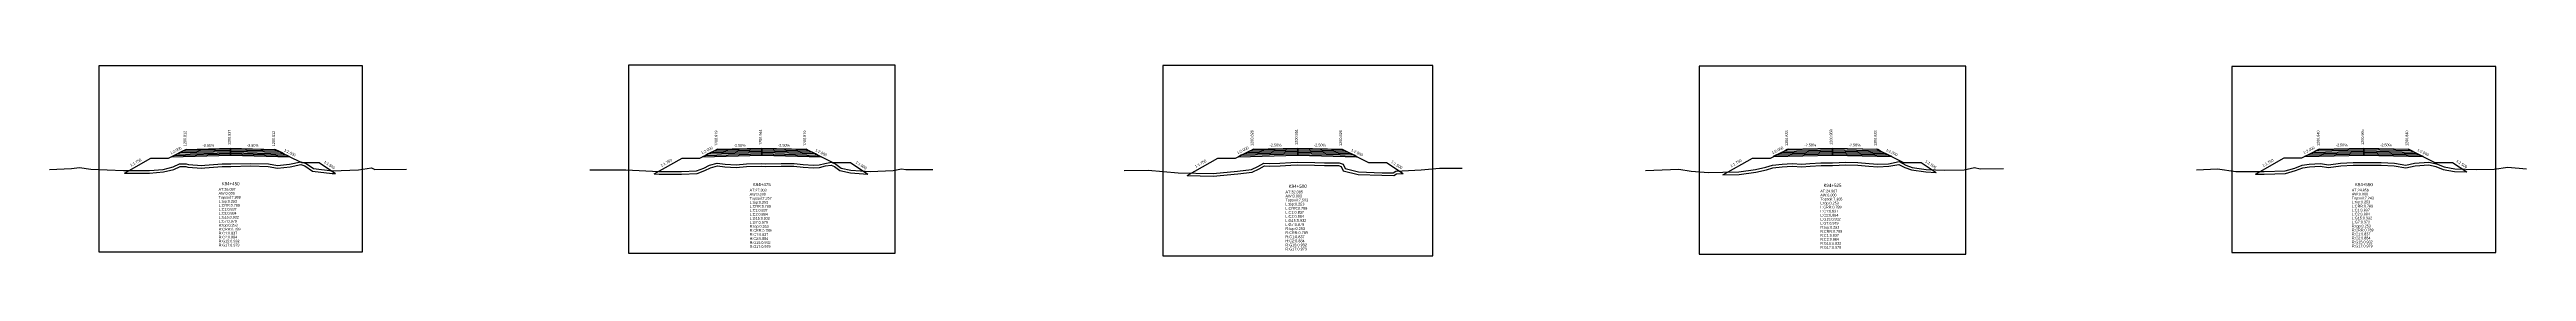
# Model space of a CAD drawing. Extents: x -7 to 78429, y 1189 to 1262.
# Drawn here: x 21438.1 to 21717.5, y 1188.8 to 1210.3 of the extents above; entities that cross this region are included whole.
import ezdxf
from ezdxf.enums import TextEntityAlignment as Align

# ---------------------------------------------------------------- set-up
doc = ezdxf.new("R2010")
doc.units = 0

msp = doc.modelspace()

# ---------------------------------------------------------------- linework, layer by layer
at = {"layer": 'A4_BORDER', "color": 7}
for points in [[(21443.636, 1189.227), (21473.394, 1189.227), (21473.394, 1210.268), (21443.636, 1210.268), (21443.636, 1189.227)], [(21503.38, 1189.053), (21533.483, 1189.053), (21533.483, 1210.338), (21503.38, 1210.338), (21503.38, 1189.053)], [(21563.65, 1188.764), (21594.102, 1188.764), (21594.102, 1210.295), (21563.65, 1210.295), (21563.65, 1188.764)], [(21624.161, 1188.961), (21654.229, 1188.961), (21654.229, 1210.221), (21624.161, 1210.221), (21624.161, 1188.961)], [(21684.239, 1189.126), (21714.026, 1189.126), (21714.026, 1210.188), (21684.239, 1210.188), (21684.239, 1189.126)]]:
    msp.add_lwpolyline(points, dxfattribs=at)
at = {"layer": 'CLEAR_GROUND', "color": 8}
for points in [[(21446.535, 1198.109), (21449.371, 1198.112), (21450.956, 1198.252), (21452.128, 1198.544), (21452.822, 1198.861), (21453.467, 1198.869), (21453.702, 1198.787), (21455.262, 1198.694), (21455.623, 1198.721), (21457.578, 1198.869), (21458.529, 1198.859), (21460.755, 1198.929), (21462.768, 1198.878), (21463.799, 1198.673), (21465.225, 1198.846), (21466.431, 1199.105), (21466.891, 1198.947), (21467.76, 1198.347), (21469.98, 1198.082), (21470.342, 1198.094)], [(21506.293, 1198.026), (21506.837, 1197.997), (21509.387, 1197.994), (21511.138, 1198.094), (21512.018, 1198.404), (21512.631, 1198.726), (21513.423, 1198.933), (21514.272, 1198.825), (21515.528, 1198.743), (21516.715, 1198.858), (21518.408, 1198.913), (21518.804, 1198.866), (21520.614, 1198.91), (21522.058, 1198.912), (21523.085, 1198.783), (21524.258, 1198.74), (21524.938, 1198.767), (21525.598, 1198.932), (21526.243, 1199.037), (21526.62, 1198.881), (21527.237, 1198.418), (21528.424, 1198.146), (21530.376, 1198.023)], [(21566.396, 1197.838), (21569.338, 1197.781), (21572.127, 1198.041), (21573.744, 1198.229), (21574.536, 1198.598), (21575.115, 1198.936), (21575.729, 1198.902), (21576.888, 1198.945), (21578.117, 1199.029), (21578.868, 1199.045), (21580.79, 1199.032), (21581.891, 1198.992), (21583.486, 1198.996), (21583.794, 1198.886), (21584.022, 1198.375), (21585.679, 1197.968), (21588.381, 1197.874), (21589.734, 1197.861), (21590.04, 1198.03), (21590.758, 1198.071)], [(21626.848, 1197.92), (21628.671, 1197.956), (21630.555, 1198.235), (21631.744, 1198.492), (21632.478, 1198.732), (21633.538, 1198.842), (21634.65, 1198.919), (21635.735, 1198.821), (21636.68, 1198.912), (21637.912, 1198.992), (21639.205, 1198.984), (21640.705, 1199.047), (21642.05, 1199.011), (21643.3, 1198.9), (21644.315, 1198.846), (21645.557, 1198.892), (21646.665, 1199.117), (21647.355, 1198.755), (21648.117, 1198.484), (21649.735, 1198.25), (21650.902, 1198.195)], [(21686.916, 1198.002), (21687.908, 1198), (21690.303, 1198.091), (21691.443, 1198.411), (21692.257, 1198.736), (21693.001, 1198.851), (21694.22, 1198.901), (21695.145, 1198.768), (21696.529, 1198.957), (21697.931, 1199.017), (21699.116, 1199.038), (21701.077, 1199.016), (21702.542, 1198.962), (21703.879, 1198.706), (21704.911, 1198.951), (21706.45, 1199.077), (21707.249, 1198.884), (21708.099, 1198.542), (21709.356, 1198.297), (21710.746, 1198.265)]]:
    msp.add_lwpolyline(points, dxfattribs=at)
at = {"layer": 'DESIGN_ROAD_TRIMMED', "color": 1}
for points in [[(21446.535, 1198.109), (21449.515, 1199.812), (21451.515, 1199.812), (21453.515, 1200.812), (21453.515, 1200.812), (21453.41, 1200.759), (21453.41, 1200.759), (21453.094, 1200.601), (21453.094, 1200.601), (21452.779, 1200.444), (21452.779, 1200.444), (21452.463, 1200.286), (21452.463, 1200.286), (21452.147, 1200.128), (21452.147, 1200.128), (21451.831, 1199.97), (21458.515, 1200.137), (21458.515, 1200.287), (21458.515, 1200.287), (21458.515, 1200.437), (21458.515, 1200.437), (21458.515, 1200.587), (21458.515, 1200.587), (21458.515, 1200.737), (21458.515, 1200.737), (21458.515, 1200.887), (21458.515, 1200.887), (21458.515, 1200.937), (21458.515, 1200.937), (21458.515, 1200.937), (21458.515, 1200.937), (21458.515, 1200.937), (21458.515, 1200.887), (21458.515, 1200.887), (21458.515, 1200.737), (21458.515, 1200.737), (21458.515, 1200.587), (21458.515, 1200.587), (21458.515, 1200.437), (21458.515, 1200.437), (21458.515, 1200.287), (21458.515, 1200.287), (21458.515, 1200.137), (21465.2, 1199.97), (21464.884, 1200.128), (21464.884, 1200.128), (21464.568, 1200.286), (21464.568, 1200.286), (21464.252, 1200.444), (21464.252, 1200.444), (21463.936, 1200.601), (21463.936, 1200.601), (21463.621, 1200.759), (21463.621, 1200.759), (21463.515, 1200.812), (21463.515, 1200.812), (21466.515, 1199.312), (21468.515, 1199.312), (21470.342, 1198.094)], [(21506.293, 1198.026), (21509.431, 1199.819), (21511.431, 1199.819), (21513.431, 1200.819), (21513.431, 1200.819), (21513.326, 1200.766), (21513.326, 1200.766), (21513.01, 1200.608), (21513.01, 1200.608), (21512.694, 1200.451), (21512.694, 1200.451), (21512.379, 1200.293), (21512.379, 1200.293), (21512.063, 1200.135), (21512.063, 1200.135), (21511.747, 1199.977), (21518.431, 1200.144), (21518.431, 1200.294), (21518.431, 1200.294), (21518.431, 1200.444), (21518.431, 1200.444), (21518.431, 1200.594), (21518.431, 1200.594), (21518.431, 1200.744), (21518.431, 1200.744), (21518.431, 1200.894), (21518.431, 1200.894), (21518.431, 1200.944), (21518.431, 1200.944), (21518.431, 1200.944), (21518.431, 1200.944), (21518.431, 1200.944), (21518.431, 1200.894), (21518.431, 1200.894), (21518.431, 1200.744), (21518.431, 1200.744), (21518.431, 1200.594), (21518.431, 1200.594), (21518.431, 1200.444), (21518.431, 1200.444), (21518.431, 1200.294), (21518.431, 1200.294), (21518.431, 1200.144), (21525.116, 1199.977), (21524.8, 1200.135), (21524.8, 1200.135), (21524.484, 1200.293), (21524.484, 1200.293), (21524.168, 1200.451), (21524.168, 1200.451), (21523.852, 1200.608), (21523.852, 1200.608), (21523.537, 1200.766), (21523.537, 1200.766), (21523.431, 1200.819), (21523.431, 1200.819), (21526.431, 1199.319), (21528.431, 1199.319), (21530.376, 1198.023)], [(21566.396, 1197.838), (21569.876, 1199.826), (21571.876, 1199.826), (21573.876, 1200.826), (21573.876, 1200.826), (21573.771, 1200.773), (21573.771, 1200.773), (21573.455, 1200.615), (21573.455, 1200.615), (21573.139, 1200.458), (21573.139, 1200.458), (21572.823, 1200.3), (21572.823, 1200.3), (21572.508, 1200.142), (21572.508, 1200.142), (21572.192, 1199.984), (21578.876, 1200.151), (21578.876, 1200.301), (21578.876, 1200.301), (21578.876, 1200.451), (21578.876, 1200.451), (21578.876, 1200.601), (21578.876, 1200.601), (21578.876, 1200.751), (21578.876, 1200.751), (21578.876, 1200.901), (21578.876, 1200.901), (21578.876, 1200.951), (21578.876, 1200.951), (21578.876, 1200.951), (21578.876, 1200.951), (21578.876, 1200.951), (21578.876, 1200.901), (21578.876, 1200.901), (21578.876, 1200.751), (21578.876, 1200.751), (21578.876, 1200.601), (21578.876, 1200.601), (21578.876, 1200.451), (21578.876, 1200.451), (21578.876, 1200.301), (21578.876, 1200.301), (21578.876, 1200.151), (21585.56, 1199.984), (21585.244, 1200.142), (21585.244, 1200.142), (21584.929, 1200.3), (21584.929, 1200.3), (21584.613, 1200.458), (21584.613, 1200.458), (21584.297, 1200.615), (21584.297, 1200.615), (21583.981, 1200.773), (21583.981, 1200.773), (21583.876, 1200.826), (21583.876, 1200.826), (21586.876, 1199.326), (21588.876, 1199.326), (21590.758, 1198.071)], [(21626.848, 1197.92), (21630.195, 1199.833), (21632.195, 1199.833), (21634.195, 1200.833), (21634.195, 1200.833), (21634.09, 1200.78), (21634.09, 1200.78), (21633.774, 1200.622), (21633.774, 1200.622), (21633.459, 1200.465), (21633.459, 1200.465), (21633.143, 1200.307), (21633.143, 1200.307), (21632.827, 1200.149), (21632.827, 1200.149), (21632.511, 1199.991), (21639.195, 1200.158), (21639.195, 1200.308), (21639.195, 1200.308), (21639.195, 1200.458), (21639.195, 1200.458), (21639.195, 1200.608), (21639.195, 1200.608), (21639.195, 1200.758), (21639.195, 1200.758), (21639.195, 1200.908), (21639.195, 1200.908), (21639.195, 1200.958), (21639.195, 1200.958), (21639.195, 1200.958), (21639.195, 1200.958), (21639.195, 1200.958), (21639.195, 1200.908), (21639.195, 1200.908), (21639.195, 1200.758), (21639.195, 1200.758), (21639.195, 1200.608), (21639.195, 1200.608), (21639.195, 1200.458), (21639.195, 1200.458), (21639.195, 1200.308), (21639.195, 1200.308), (21639.195, 1200.158), (21645.88, 1199.991), (21645.564, 1200.149), (21645.564, 1200.149), (21645.248, 1200.307), (21645.248, 1200.307), (21644.932, 1200.465), (21644.932, 1200.465), (21644.616, 1200.622), (21644.616, 1200.622), (21644.301, 1200.78), (21644.301, 1200.78), (21644.195, 1200.833), (21644.195, 1200.833), (21647.195, 1199.333), (21649.195, 1199.333), (21650.902, 1198.195)], [(21686.916, 1198.002), (21690.133, 1199.84), (21692.133, 1199.84), (21694.133, 1200.84), (21694.133, 1200.84), (21694.027, 1200.787), (21694.027, 1200.787), (21693.712, 1200.629), (21693.712, 1200.629), (21693.396, 1200.472), (21693.396, 1200.472), (21693.08, 1200.314), (21693.08, 1200.314), (21692.764, 1200.156), (21692.764, 1200.156), (21692.449, 1199.998), (21699.133, 1200.165), (21699.133, 1200.315), (21699.133, 1200.315), (21699.133, 1200.465), (21699.133, 1200.465), (21699.133, 1200.615), (21699.133, 1200.615), (21699.133, 1200.765), (21699.133, 1200.765), (21699.133, 1200.915), (21699.133, 1200.915), (21699.133, 1200.965), (21699.133, 1200.965), (21699.133, 1200.965), (21699.133, 1200.965), (21699.133, 1200.965), (21699.133, 1200.915), (21699.133, 1200.915), (21699.133, 1200.765), (21699.133, 1200.765), (21699.133, 1200.615), (21699.133, 1200.615), (21699.133, 1200.465), (21699.133, 1200.465), (21699.133, 1200.315), (21699.133, 1200.315), (21699.133, 1200.165), (21705.817, 1199.998), (21705.501, 1200.156), (21705.501, 1200.156), (21705.185, 1200.314), (21705.185, 1200.314), (21704.87, 1200.472), (21704.87, 1200.472), (21704.554, 1200.629), (21704.554, 1200.629), (21704.238, 1200.787), (21704.238, 1200.787), (21704.133, 1200.84), (21704.133, 1200.84), (21707.133, 1199.34), (21709.133, 1199.34), (21710.746, 1198.265)]]:
    msp.add_lwpolyline(points, dxfattribs=at)
at = {"layer": 'FINISHED_ROAD', "color": 2}
for points in [[(21449.515, 1199.812), (21451.515, 1199.812), (21453.515, 1200.812), (21453.515, 1200.812), (21458.515, 1200.937), (21463.515, 1200.812), (21463.515, 1200.812), (21466.515, 1199.312), (21468.515, 1199.312)], [(21509.431, 1199.819), (21511.431, 1199.819), (21513.431, 1200.819), (21513.431, 1200.819), (21518.431, 1200.944), (21523.431, 1200.819), (21523.431, 1200.819), (21526.431, 1199.319), (21528.431, 1199.319)], [(21569.876, 1199.826), (21571.876, 1199.826), (21573.876, 1200.826), (21573.876, 1200.826), (21578.876, 1200.951), (21583.876, 1200.826), (21583.876, 1200.826), (21586.876, 1199.326), (21588.876, 1199.326)], [(21630.195, 1199.833), (21632.195, 1199.833), (21634.195, 1200.833), (21634.195, 1200.833), (21639.195, 1200.958), (21644.195, 1200.833), (21644.195, 1200.833), (21647.195, 1199.333), (21649.195, 1199.333)], [(21690.133, 1199.84), (21692.133, 1199.84), (21694.133, 1200.84), (21694.133, 1200.84), (21699.133, 1200.965), (21704.133, 1200.84), (21704.133, 1200.84), (21707.133, 1199.34), (21709.133, 1199.34)]]:
    msp.add_lwpolyline(points, dxfattribs=at)
at = {"layer": 'LAYER_0', "color": 4}
for points in [[(21453.515, 1200.812), (21453.41, 1200.759), (21458.515, 1200.887), (21458.515, 1200.937)], [(21513.431, 1200.819), (21513.326, 1200.766), (21518.431, 1200.894), (21518.431, 1200.944)], [(21573.876, 1200.826), (21573.771, 1200.773), (21578.876, 1200.901), (21578.876, 1200.951)], [(21634.195, 1200.833), (21634.09, 1200.78), (21639.195, 1200.908), (21639.195, 1200.958)], [(21694.133, 1200.84), (21694.027, 1200.787), (21699.133, 1200.915), (21699.133, 1200.965)]]:
    msp.add_lwpolyline(points, dxfattribs=at)
at = {"layer": 'LAYER_1', "color": 4}
for points in [[(21453.41, 1200.759), (21453.094, 1200.601), (21458.515, 1200.737), (21458.515, 1200.887)], [(21513.326, 1200.766), (21513.01, 1200.608), (21518.431, 1200.744), (21518.431, 1200.894)], [(21573.771, 1200.773), (21573.455, 1200.615), (21578.876, 1200.751), (21578.876, 1200.901)], [(21634.09, 1200.78), (21633.774, 1200.622), (21639.195, 1200.758), (21639.195, 1200.908)], [(21694.027, 1200.787), (21693.712, 1200.629), (21699.133, 1200.765), (21699.133, 1200.915)]]:
    msp.add_lwpolyline(points, dxfattribs=at)
at = {"layer": 'LAYER_10', "color": 6}
for points in [[(21464.568, 1200.286), (21464.884, 1200.128), (21458.515, 1200.287), (21458.515, 1200.437)], [(21524.484, 1200.293), (21524.8, 1200.135), (21518.431, 1200.294), (21518.431, 1200.444)], [(21584.929, 1200.3), (21585.244, 1200.142), (21578.876, 1200.301), (21578.876, 1200.451)], [(21645.248, 1200.307), (21645.564, 1200.149), (21639.195, 1200.308), (21639.195, 1200.458)], [(21705.185, 1200.314), (21705.501, 1200.156), (21699.133, 1200.315), (21699.133, 1200.465)]]:
    msp.add_lwpolyline(points, dxfattribs=at)
at = {"layer": 'LAYER_11', "color": 6}
for points in [[(21464.884, 1200.128), (21465.2, 1199.97), (21458.515, 1200.137), (21458.515, 1200.287)], [(21524.8, 1200.135), (21525.116, 1199.977), (21518.431, 1200.144), (21518.431, 1200.294)], [(21585.244, 1200.142), (21585.56, 1199.984), (21578.876, 1200.151), (21578.876, 1200.301)], [(21645.564, 1200.149), (21645.88, 1199.991), (21639.195, 1200.158), (21639.195, 1200.308)], [(21705.501, 1200.156), (21705.817, 1199.998), (21699.133, 1200.165), (21699.133, 1200.315)]]:
    msp.add_lwpolyline(points, dxfattribs=at)
at = {"layer": 'LAYER_2', "color": 4}
for points in [[(21453.094, 1200.601), (21452.779, 1200.444), (21458.515, 1200.587), (21458.515, 1200.737)], [(21513.01, 1200.608), (21512.694, 1200.451), (21518.431, 1200.594), (21518.431, 1200.744)], [(21573.455, 1200.615), (21573.139, 1200.458), (21578.876, 1200.601), (21578.876, 1200.751)], [(21633.774, 1200.622), (21633.459, 1200.465), (21639.195, 1200.608), (21639.195, 1200.758)], [(21693.712, 1200.629), (21693.396, 1200.472), (21699.133, 1200.615), (21699.133, 1200.765)]]:
    msp.add_lwpolyline(points, dxfattribs=at)
at = {"layer": 'LAYER_3', "color": 4}
for points in [[(21452.779, 1200.444), (21452.463, 1200.286), (21458.515, 1200.437), (21458.515, 1200.587)], [(21512.694, 1200.451), (21512.379, 1200.293), (21518.431, 1200.444), (21518.431, 1200.594)], [(21573.139, 1200.458), (21572.823, 1200.3), (21578.876, 1200.451), (21578.876, 1200.601)], [(21633.459, 1200.465), (21633.143, 1200.307), (21639.195, 1200.458), (21639.195, 1200.608)], [(21693.396, 1200.472), (21693.08, 1200.314), (21699.133, 1200.465), (21699.133, 1200.615)]]:
    msp.add_lwpolyline(points, dxfattribs=at)
at = {"layer": 'LAYER_4', "color": 4}
for points in [[(21452.463, 1200.286), (21452.147, 1200.128), (21458.515, 1200.287), (21458.515, 1200.437)], [(21512.379, 1200.293), (21512.063, 1200.135), (21518.431, 1200.294), (21518.431, 1200.444)], [(21572.823, 1200.3), (21572.508, 1200.142), (21578.876, 1200.301), (21578.876, 1200.451)], [(21633.143, 1200.307), (21632.827, 1200.149), (21639.195, 1200.308), (21639.195, 1200.458)], [(21693.08, 1200.314), (21692.764, 1200.156), (21699.133, 1200.315), (21699.133, 1200.465)]]:
    msp.add_lwpolyline(points, dxfattribs=at)
at = {"layer": 'LAYER_5', "color": 4}
for points in [[(21452.147, 1200.128), (21451.831, 1199.97), (21458.515, 1200.137), (21458.515, 1200.287)], [(21512.063, 1200.135), (21511.747, 1199.977), (21518.431, 1200.144), (21518.431, 1200.294)], [(21572.508, 1200.142), (21572.192, 1199.984), (21578.876, 1200.151), (21578.876, 1200.301)], [(21632.827, 1200.149), (21632.511, 1199.991), (21639.195, 1200.158), (21639.195, 1200.308)], [(21692.764, 1200.156), (21692.449, 1199.998), (21699.133, 1200.165), (21699.133, 1200.315)]]:
    msp.add_lwpolyline(points, dxfattribs=at)
at = {"layer": 'LAYER_6', "color": 6}
for points in [[(21463.515, 1200.812), (21463.621, 1200.759), (21458.515, 1200.887), (21458.515, 1200.937)], [(21523.431, 1200.819), (21523.537, 1200.766), (21518.431, 1200.894), (21518.431, 1200.944)], [(21583.876, 1200.826), (21583.981, 1200.773), (21578.876, 1200.901), (21578.876, 1200.951)], [(21644.195, 1200.833), (21644.301, 1200.78), (21639.195, 1200.908), (21639.195, 1200.958)], [(21704.133, 1200.84), (21704.238, 1200.787), (21699.133, 1200.915), (21699.133, 1200.965)]]:
    msp.add_lwpolyline(points, dxfattribs=at)
at = {"layer": 'LAYER_7', "color": 6}
for points in [[(21463.621, 1200.759), (21463.936, 1200.601), (21458.515, 1200.737), (21458.515, 1200.887)], [(21523.537, 1200.766), (21523.852, 1200.608), (21518.431, 1200.744), (21518.431, 1200.894)], [(21583.981, 1200.773), (21584.297, 1200.615), (21578.876, 1200.751), (21578.876, 1200.901)], [(21644.301, 1200.78), (21644.616, 1200.622), (21639.195, 1200.758), (21639.195, 1200.908)], [(21704.238, 1200.787), (21704.554, 1200.629), (21699.133, 1200.765), (21699.133, 1200.915)]]:
    msp.add_lwpolyline(points, dxfattribs=at)
at = {"layer": 'LAYER_8', "color": 6}
for points in [[(21463.936, 1200.601), (21464.252, 1200.444), (21458.515, 1200.587), (21458.515, 1200.737)], [(21523.852, 1200.608), (21524.168, 1200.451), (21518.431, 1200.594), (21518.431, 1200.744)], [(21584.297, 1200.615), (21584.613, 1200.458), (21578.876, 1200.601), (21578.876, 1200.751)], [(21644.616, 1200.622), (21644.932, 1200.465), (21639.195, 1200.608), (21639.195, 1200.758)], [(21704.554, 1200.629), (21704.87, 1200.472), (21699.133, 1200.615), (21699.133, 1200.765)]]:
    msp.add_lwpolyline(points, dxfattribs=at)
at = {"layer": 'LAYER_9', "color": 6}
for points in [[(21464.252, 1200.444), (21464.568, 1200.286), (21458.515, 1200.437), (21458.515, 1200.587)], [(21524.168, 1200.451), (21524.484, 1200.293), (21518.431, 1200.444), (21518.431, 1200.594)], [(21584.613, 1200.458), (21584.929, 1200.3), (21578.876, 1200.451), (21578.876, 1200.601)], [(21644.932, 1200.465), (21645.248, 1200.307), (21639.195, 1200.458), (21639.195, 1200.608)], [(21704.87, 1200.472), (21705.185, 1200.314), (21699.133, 1200.465), (21699.133, 1200.615)]]:
    msp.add_lwpolyline(points, dxfattribs=at)
at = {"layer": 'NATURAL_GROUND', "color": 3}
for points in [[(21438.09, 1198.529), (21440.555, 1198.661), (21441.459, 1198.759), (21442.757, 1198.568), (21446.419, 1198.409), (21449.357, 1198.412), (21450.906, 1198.549), (21452.028, 1198.828), (21452.754, 1199.16), (21453.516, 1199.17), (21453.761, 1199.084), (21455.26, 1198.995), (21455.6, 1199.02), (21457.568, 1199.169), (21458.526, 1199.159), (21460.754, 1199.229), (21462.801, 1199.177), (21463.81, 1198.977), (21465.175, 1199.142), (21466.449, 1199.416), (21467.027, 1199.217), (21467.869, 1198.636), (21469.993, 1198.383), (21472.931, 1198.48), (21474.414, 1198.727), (21474.777, 1198.548), (21478.366, 1198.554)], [(21499.031, 1198.508), (21503.086, 1198.497), (21506.845, 1198.297), (21509.378, 1198.294), (21511.078, 1198.391), (21511.897, 1198.68), (21512.522, 1199.008), (21513.403, 1199.238), (21514.3, 1199.124), (21515.523, 1199.044), (21516.695, 1199.158), (21518.421, 1199.214), (21518.818, 1199.166), (21520.61, 1199.21), (21522.076, 1199.212), (21523.109, 1199.082), (21524.257, 1199.04), (21524.895, 1199.066), (21525.537, 1199.226), (21526.279, 1199.347), (21526.769, 1199.144), (21527.366, 1198.696), (21528.467, 1198.444), (21530.65, 1198.306), (21533.243, 1198.409), (21534.186, 1198.609), (21534.666, 1198.539), (21537.727, 1198.532)], [(21559.295, 1198.43), (21562.022, 1198.451), (21565.393, 1198.157), (21569.327, 1198.081), (21572.096, 1198.339), (21573.661, 1198.521), (21574.397, 1198.864), (21575.042, 1199.24), (21575.732, 1199.202), (21576.872, 1199.245), (21578.104, 1199.329), (21578.866, 1199.345), (21580.796, 1199.332), (21581.896, 1199.292), (21583.537, 1199.296), (21584.016, 1199.126), (21584.236, 1198.631), (21585.72, 1198.267), (21588.388, 1198.174), (21589.658, 1198.162), (21589.955, 1198.326), (21592.801, 1198.489), (21594.879, 1198.672), (21597.428, 1198.675)], [(21618.124, 1198.428), (21621.858, 1198.563), (21623.249, 1198.336), (21625.209, 1198.177), (21626.829, 1198.22), (21628.646, 1198.256), (21630.501, 1198.53), (21631.665, 1198.782), (21632.415, 1199.027), (21633.512, 1199.141), (21634.653, 1199.22), (21635.734, 1199.122), (21636.656, 1199.211), (21637.903, 1199.292), (21639.199, 1199.284), (21640.702, 1199.347), (21642.067, 1199.311), (21643.321, 1199.199), (21644.317, 1199.146), (21645.521, 1199.191), (21646.71, 1199.432), (21647.475, 1199.031), (21648.189, 1198.777), (21649.763, 1198.549), (21651.863, 1198.45), (21654.039, 1198.48), (21655.231, 1198.76), (21655.86, 1198.596), (21658.478, 1198.659)], [(21680.248, 1198.498), (21682.626, 1198.613), (21684.681, 1198.306), (21687.903, 1198.3), (21690.256, 1198.389), (21691.347, 1198.696), (21692.178, 1199.027), (21692.972, 1199.15), (21694.236, 1199.202), (21695.146, 1199.071), (21696.502, 1199.256), (21697.922, 1199.317), (21699.115, 1199.338), (21701.084, 1199.316), (21702.576, 1199.261), (21703.873, 1199.013), (21704.864, 1199.248), (21706.474, 1199.38), (21707.341, 1199.17), (21708.185, 1198.831), (21709.389, 1198.596), (21711.858, 1198.539), (21713.819, 1198.587), (21715.367, 1198.812), (21717.476, 1198.592)]]:
    msp.add_lwpolyline(points, dxfattribs=at)
at = {"layer": 'STRUCTURE_LEFT', "color": 4}
for points in [[(21453.515, 1200.812), (21453.41, 1200.759), (21453.41, 1200.759), (21453.094, 1200.601), (21453.094, 1200.601), (21452.779, 1200.444), (21452.779, 1200.444), (21452.463, 1200.286), (21452.463, 1200.286), (21452.147, 1200.128), (21452.147, 1200.128), (21451.831, 1199.97), (21458.515, 1200.137), (21458.515, 1200.287), (21458.515, 1200.287), (21458.515, 1200.437), (21458.515, 1200.437), (21458.515, 1200.587), (21458.515, 1200.587), (21458.515, 1200.737), (21458.515, 1200.737), (21458.515, 1200.887), (21458.515, 1200.887), (21458.515, 1200.937), (21458.515, 1200.937)], [(21513.431, 1200.819), (21513.326, 1200.766), (21513.326, 1200.766), (21513.01, 1200.608), (21513.01, 1200.608), (21512.694, 1200.451), (21512.694, 1200.451), (21512.379, 1200.293), (21512.379, 1200.293), (21512.063, 1200.135), (21512.063, 1200.135), (21511.747, 1199.977), (21518.431, 1200.144), (21518.431, 1200.294), (21518.431, 1200.294), (21518.431, 1200.444), (21518.431, 1200.444), (21518.431, 1200.594), (21518.431, 1200.594), (21518.431, 1200.744), (21518.431, 1200.744), (21518.431, 1200.894), (21518.431, 1200.894), (21518.431, 1200.944), (21518.431, 1200.944)], [(21573.876, 1200.826), (21573.771, 1200.773), (21573.771, 1200.773), (21573.455, 1200.615), (21573.455, 1200.615), (21573.139, 1200.458), (21573.139, 1200.458), (21572.823, 1200.3), (21572.823, 1200.3), (21572.508, 1200.142), (21572.508, 1200.142), (21572.192, 1199.984), (21578.876, 1200.151), (21578.876, 1200.301), (21578.876, 1200.301), (21578.876, 1200.451), (21578.876, 1200.451), (21578.876, 1200.601), (21578.876, 1200.601), (21578.876, 1200.751), (21578.876, 1200.751), (21578.876, 1200.901), (21578.876, 1200.901), (21578.876, 1200.951), (21578.876, 1200.951)], [(21634.195, 1200.833), (21634.09, 1200.78), (21634.09, 1200.78), (21633.774, 1200.622), (21633.774, 1200.622), (21633.459, 1200.465), (21633.459, 1200.465), (21633.143, 1200.307), (21633.143, 1200.307), (21632.827, 1200.149), (21632.827, 1200.149), (21632.511, 1199.991), (21639.195, 1200.158), (21639.195, 1200.308), (21639.195, 1200.308), (21639.195, 1200.458), (21639.195, 1200.458), (21639.195, 1200.608), (21639.195, 1200.608), (21639.195, 1200.758), (21639.195, 1200.758), (21639.195, 1200.908), (21639.195, 1200.908), (21639.195, 1200.958), (21639.195, 1200.958)], [(21694.133, 1200.84), (21694.027, 1200.787), (21694.027, 1200.787), (21693.712, 1200.629), (21693.712, 1200.629), (21693.396, 1200.472), (21693.396, 1200.472), (21693.08, 1200.314), (21693.08, 1200.314), (21692.764, 1200.156), (21692.764, 1200.156), (21692.449, 1199.998), (21699.133, 1200.165), (21699.133, 1200.315), (21699.133, 1200.315), (21699.133, 1200.465), (21699.133, 1200.465), (21699.133, 1200.615), (21699.133, 1200.615), (21699.133, 1200.765), (21699.133, 1200.765), (21699.133, 1200.915), (21699.133, 1200.915), (21699.133, 1200.965), (21699.133, 1200.965)]]:
    msp.add_lwpolyline(points, dxfattribs=at)
at = {"layer": 'STRUCTURE_RIGHT', "color": 6}
for points in [[(21458.515, 1200.937), (21458.515, 1200.937), (21458.515, 1200.887), (21458.515, 1200.887), (21458.515, 1200.737), (21458.515, 1200.737), (21458.515, 1200.587), (21458.515, 1200.587), (21458.515, 1200.437), (21458.515, 1200.437), (21458.515, 1200.287), (21458.515, 1200.287), (21458.515, 1200.137), (21465.2, 1199.97), (21464.884, 1200.128), (21464.884, 1200.128), (21464.568, 1200.286), (21464.568, 1200.286), (21464.252, 1200.444), (21464.252, 1200.444), (21463.936, 1200.601), (21463.936, 1200.601), (21463.621, 1200.759), (21463.621, 1200.759), (21463.515, 1200.812)], [(21518.431, 1200.944), (21518.431, 1200.944), (21518.431, 1200.894), (21518.431, 1200.894), (21518.431, 1200.744), (21518.431, 1200.744), (21518.431, 1200.594), (21518.431, 1200.594), (21518.431, 1200.444), (21518.431, 1200.444), (21518.431, 1200.294), (21518.431, 1200.294), (21518.431, 1200.144), (21525.116, 1199.977), (21524.8, 1200.135), (21524.8, 1200.135), (21524.484, 1200.293), (21524.484, 1200.293), (21524.168, 1200.451), (21524.168, 1200.451), (21523.852, 1200.608), (21523.852, 1200.608), (21523.537, 1200.766), (21523.537, 1200.766), (21523.431, 1200.819)], [(21578.876, 1200.951), (21578.876, 1200.951), (21578.876, 1200.901), (21578.876, 1200.901), (21578.876, 1200.751), (21578.876, 1200.751), (21578.876, 1200.601), (21578.876, 1200.601), (21578.876, 1200.451), (21578.876, 1200.451), (21578.876, 1200.301), (21578.876, 1200.301), (21578.876, 1200.151), (21585.56, 1199.984), (21585.244, 1200.142), (21585.244, 1200.142), (21584.929, 1200.3), (21584.929, 1200.3), (21584.613, 1200.458), (21584.613, 1200.458), (21584.297, 1200.615), (21584.297, 1200.615), (21583.981, 1200.773), (21583.981, 1200.773), (21583.876, 1200.826)], [(21639.195, 1200.958), (21639.195, 1200.958), (21639.195, 1200.908), (21639.195, 1200.908), (21639.195, 1200.758), (21639.195, 1200.758), (21639.195, 1200.608), (21639.195, 1200.608), (21639.195, 1200.458), (21639.195, 1200.458), (21639.195, 1200.308), (21639.195, 1200.308), (21639.195, 1200.158), (21645.88, 1199.991), (21645.564, 1200.149), (21645.564, 1200.149), (21645.248, 1200.307), (21645.248, 1200.307), (21644.932, 1200.465), (21644.932, 1200.465), (21644.616, 1200.622), (21644.616, 1200.622), (21644.301, 1200.78), (21644.301, 1200.78), (21644.195, 1200.833)], [(21699.133, 1200.965), (21699.133, 1200.965), (21699.133, 1200.915), (21699.133, 1200.915), (21699.133, 1200.765), (21699.133, 1200.765), (21699.133, 1200.615), (21699.133, 1200.615), (21699.133, 1200.465), (21699.133, 1200.465), (21699.133, 1200.315), (21699.133, 1200.315), (21699.133, 1200.165), (21705.817, 1199.998), (21705.501, 1200.156), (21705.501, 1200.156), (21705.185, 1200.314), (21705.185, 1200.314), (21704.87, 1200.472), (21704.87, 1200.472), (21704.554, 1200.629), (21704.554, 1200.629), (21704.238, 1200.787), (21704.238, 1200.787), (21704.133, 1200.84)]]:
    msp.add_lwpolyline(points, dxfattribs=at)

# ---------------------------------------------------------------- texts
at = {"layer": 'INFO_TEXT'}
for s, height, p in [('AT:26.097', 0.3, (21457.163, 1196.141)), ('AW:0.000', 0.3, (21457.163, 1195.69)), ('AT:27.303', 0.3, (21517.063, 1196.046)), ('AW:0.000', 0.3, (21517.063, 1195.59)), ('AT:32.085', 0.31, (21577.492, 1195.838)), ('AT:24.967', 0.3, (21637.829, 1195.946)), ('AW:0.000', 0.3, (21637.829, 1195.491)), ('AT:24.856', 0.3, (21697.779, 1196.046)), ('AW:0.000', 0.3, (21697.779, 1195.595)), ('Topsoil:7.269', 0.3, (21457.163, 1195.239)), ('L:top:0.253', 0.3, (21457.163, 1194.788)), ('L:CRR:0.789', 0.3, (21457.163, 1194.337)), ('L:C1:0.837', 0.3, (21457.163, 1193.886)), ('L:C2:0.884', 0.3, (21457.163, 1193.435)), ('L:G15:0.932', 0.3, (21457.163, 1192.984)), ('Topsoil:7.357', 0.3, (21517.063, 1195.134)), ('L:top:0.253', 0.3, (21517.063, 1194.678)), ('L:CRR:0.789', 0.3, (21517.063, 1194.222)), ('L:C1:0.837', 0.3, (21517.063, 1193.766)), ('L:C2:0.884', 0.3, (21517.063, 1193.31)), ('L:G15:0.932', 0.3, (21517.063, 1192.854)), ('AW:0.000', 0.31, (21577.492, 1195.377)), ('Topsoil:7.503', 0.31, (21577.492, 1194.915)), ('L:top:0.253', 0.31, (21577.492, 1194.454)), ('L:CRR:0.789', 0.31, (21577.492, 1193.993)), ('L:C1:0.837', 0.31, (21577.492, 1193.531)), ('L:C2:0.884', 0.31, (21577.492, 1193.07)), ('Topsoil:7.305', 0.3, (21637.829, 1195.035)), ('L:top:0.253', 0.3, (21637.829, 1194.579)), ('L:CRR:0.789', 0.3, (21637.829, 1194.124)), ('L:C1:0.837', 0.3, (21637.829, 1193.668)), ('L:C2:0.884', 0.3, (21637.829, 1193.213)), ('L:G15:0.932', 0.3, (21637.829, 1192.757)), ('Topsoil:7.243', 0.3, (21697.779, 1195.143)), ('L:top:0.253', 0.3, (21697.779, 1194.692)), ('L:CRR:0.789', 0.3, (21697.779, 1194.241)), ('L:C1:0.837', 0.3, (21697.779, 1193.789)), ('L:C2:0.884', 0.3, (21697.779, 1193.338)), ('L:G15:0.932', 0.3, (21697.779, 1192.887)), ('L:G7:0.979', 0.3, (21457.163, 1192.533)), ('R:top:0.253', 0.3, (21457.163, 1192.083)), ('R:CRR:0.789', 0.3, (21457.163, 1191.632)), ('R:C1:0.837', 0.3, (21457.163, 1191.181)), ('R:C2:0.884', 0.3, (21457.163, 1190.73)), ('R:G15:0.932', 0.3, (21457.163, 1190.279)), ('L:G7:0.979', 0.3, (21517.063, 1192.397)), ('R:top:0.253', 0.3, (21517.063, 1191.941)), ('R:CRR:0.789', 0.3, (21517.063, 1191.485)), ('R:C1:0.837', 0.3, (21517.063, 1191.029)), ('R:C2:0.884', 0.3, (21517.063, 1190.573)), ('R:G15:0.932', 0.3, (21517.063, 1190.117)), ('L:G15:0.932', 0.31, (21577.492, 1192.608)), ('L:G7:0.979', 0.31, (21577.492, 1192.147)), ('R:top:0.253', 0.31, (21577.492, 1191.686)), ('R:CRR:0.789', 0.31, (21577.492, 1191.224)), ('R:C1:0.837', 0.31, (21577.492, 1190.763)), ('R:C2:0.884', 0.31, (21577.492, 1190.301)), ('L:G7:0.979', 0.3, (21637.829, 1192.302)), ('R:top:0.253', 0.3, (21637.829, 1191.846)), ('R:CRR:0.789', 0.3, (21637.829, 1191.39)), ('R:C1:0.837', 0.3, (21637.829, 1190.935)), ('R:C2:0.884', 0.3, (21637.829, 1190.479)), ('R:G15:0.932', 0.3, (21637.829, 1190.024)), ('L:G7:0.979', 0.3, (21697.779, 1192.436)), ('R:top:0.253', 0.3, (21697.779, 1191.984)), ('R:CRR:0.789', 0.3, (21697.779, 1191.533)), ('R:C1:0.837', 0.3, (21697.779, 1191.082)), ('R:C2:0.884', 0.3, (21697.779, 1190.63)), ('R:G15:0.932', 0.3, (21697.779, 1190.179)), ('R:G17:0.979', 0.3, (21457.163, 1189.828)), ('R:G17:0.979', 0.3, (21517.063, 1189.661)), ('R:G15:0.932', 0.31, (21577.492, 1189.84)), ('R:G17:0.979', 0.31, (21577.492, 1189.379)), ('R:G17:0.979', 0.3, (21637.829, 1189.568)), ('R:G17:0.979', 0.3, (21697.779, 1189.728))]:
    msp.add_text(s, height=height, dxfattribs=at).set_placement(p)
at = {"layer": 'LEFT_TEXT_H'}
for s, height, p in [('1200.812', 0.301, (21453.515, 1201.173)), ('1200.819', 0.304, (21513.431, 1201.184)), ('1200.826', 0.308, (21573.876, 1201.195)), ('1200.833', 0.304, (21634.195, 1201.197)), ('1200.840', 0.301, (21694.133, 1201.201))]:
    msp.add_text(s, height=height, rotation=90, dxfattribs=at).set_placement(p)
at = {"layer": 'POINT_TEXT_H'}
for s, height, p in [('1200.937', 0.301, (21458.515, 1201.298)), ('1200.944', 0.304, (21518.431, 1201.309)), ('1200.951', 0.308, (21578.876, 1201.32)), ('1200.958', 0.304, (21639.195, 1201.322)), ('1200.965', 0.301, (21699.133, 1201.326))]:
    msp.add_text(s, height=height, rotation=90, dxfattribs=at).set_placement(p)
at = {"layer": 'RIGHT_TEXT_H'}
for s, height, p in [('1200.812', 0.301, (21463.515, 1201.173)), ('1200.819', 0.304, (21523.431, 1201.184)), ('1200.826', 0.308, (21583.876, 1201.195)), ('1200.833', 0.304, (21644.195, 1201.197)), ('1200.840', 0.301, (21704.133, 1201.201))]:
    msp.add_text(s, height=height, rotation=90, dxfattribs=at).set_placement(p)
at = {"layer": 'SLOPE_left'}
for s, height, rotation, p in [('1:1.750', 0.301, 29.745, (21447.936, 1199.117)), ('1:2.000', 0.301, 26.565, (21452.435, 1200.473)), ('1:1.750', 0.304, 29.745, (21507.772, 1199.081)), ('1:2.000', 0.304, 26.565, (21512.35, 1200.482)), ('1:1.750', 0.308, 29.745, (21568.045, 1198.992)), ('1:2.000', 0.308, 26.565, (21572.793, 1200.491)), ('1:1.750', 0.304, 29.745, (21628.431, 1199.035)), ('1:2.000', 0.304, 26.565, (21633.114, 1200.496)), ('1:1.750', 0.301, 29.745, (21688.435, 1199.078)), ('1:2.000', 0.301, 26.565, (21693.052, 1200.501))]:
    msp.add_text(s, height=height, rotation=rotation, dxfattribs=at).set_placement(p, align=Align.BOTTOM_CENTER)
at = {"layer": 'SLOPE_right'}
for s, height, rotation, p in [('1:2.000', 0.301, -26.565, (21465.096, 1200.223)), ('1:1.500', 0.301, -33.69, (21469.529, 1198.853)), ('1:2.000', 0.304, -26.565, (21525.013, 1200.232)), ('1:1.500', 0.304, -33.69, (21529.505, 1198.823)), ('1:2.000', 0.308, -26.565, (21585.459, 1200.241)), ('1:1.500', 0.308, -33.69, (21589.919, 1198.852)), ('1:2.000', 0.304, -26.565, (21645.777, 1200.246)), ('1:1.500', 0.304, -33.69, (21650.15, 1198.916)), ('1:2.000', 0.301, -26.565, (21705.713, 1200.251)), ('1:1.500', 0.301, -33.69, (21710.039, 1198.953))]:
    msp.add_text(s, height=height, rotation=rotation, dxfattribs=at).set_placement(p, align=Align.BOTTOM_CENTER)
at = {"layer": 'SLOPE_TEXT'}
for height, p in [(0.301, (21456.015, 1201.115)), (0.301, (21461.015, 1201.115)), (0.304, (21515.931, 1201.125)), (0.304, (21520.931, 1201.125)), (0.308, (21576.376, 1201.135)), (0.308, (21581.376, 1201.135)), (0.304, (21636.695, 1201.138)), (0.304, (21641.695, 1201.138)), (0.301, (21696.633, 1201.143)), (0.301, (21701.633, 1201.143))]:
    msp.add_text('-2.50%', height=height, dxfattribs=at).set_placement(p, align=Align.CENTER)
at = {"layer": 'STATION_TITLE'}
for s, height, p in [('K94+450', 0.361, (21458.515, 1196.742)), ('K94+475', 0.365, (21518.431, 1196.654)), ('K94+500', 0.369, (21578.876, 1196.453)), ('K94+525', 0.364, (21639.195, 1196.554)), ('K94+550', 0.361, (21699.133, 1196.648))]:
    msp.add_text(s, height=height, dxfattribs=at).set_placement(p, align=Align.CENTER)

doc.saveas('drawing.dxf')
